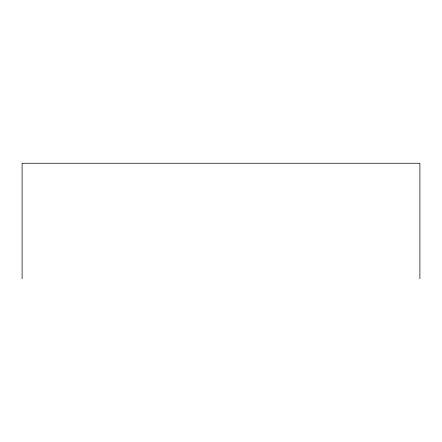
<?xml version="1.0" encoding="UTF-8"?>
<svg xmlns="http://www.w3.org/2000/svg" width="442" height="442" viewBox="0 0 442 442"><rect width="100%" height="100%" fill="white"/><g stroke="black" fill="none" stroke-linecap="round" stroke-linejoin="round"><path stroke-width="0.66" d="M419.9 278.753L419.9 163.247L22.1 163.247L22.1 278.753"/></g></svg>
